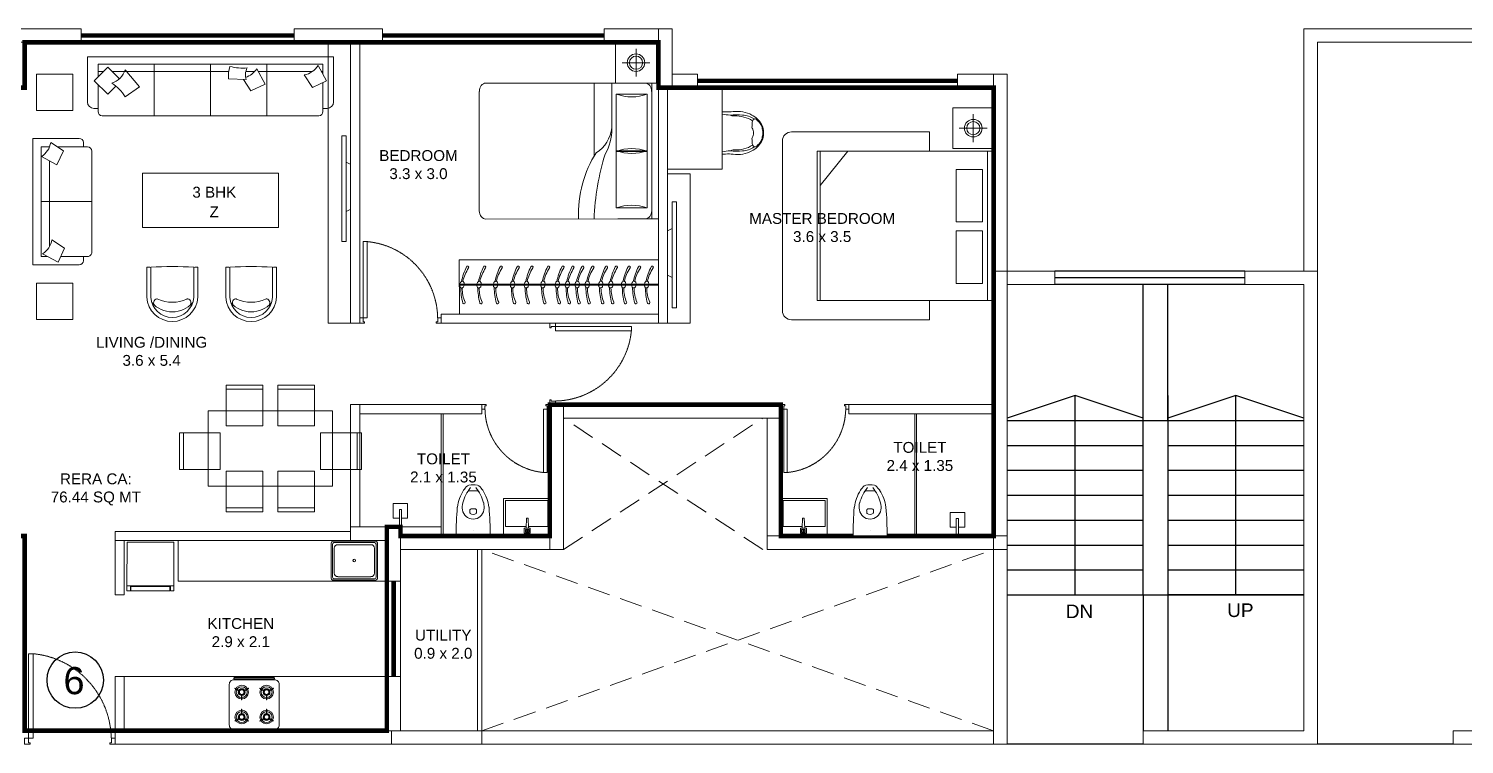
# Model space of a CAD drawing. Header units: inches. Extents: x 27644242 to 29761523, y -859349 to 216979.
# Drawn here: x 29092166 to 29108018, y -396043 to -388142 of the extents above; entities that cross this region are included whole.
import ezdxf

# ---------------------------------------------------------------- set-up
doc = ezdxf.new("R2010")
doc.units = ezdxf.units.IN
doc.header["$MEASUREMENT"] = 0
doc.set_wipeout_variables(frame=1)
for name, pattern in [('DASHED', [0.75, 0.5, -0.25]), ('DASHED2', [0.375, 0.25, -0.125]), ('HIDDEN', [0.375, 0.25, -0.125])]:
    doc.linetypes.add(name, pattern=pattern)
doc.layers.get('Defpoints').update_dxf_attribs({"color": 8})
for name, color, linetype, lineweight in [('AHC-A-DUCT', 14, 'HIDDEN', 5), ('DOOR', 4, 'Continuous', 0), ('ELEVATION', 40, 'Continuous', 13), ('FURN', 250, 'Continuous', 0), ('WALL', 7, 'Continuous', 20), ('WINDOW', 162, 'Continuous', 13)]:
    doc.layers.add(name, color=color, linetype=linetype, lineweight=lineweight)
for name, color, linetype in [('KPA Elevation Line 3', 252, 'Continuous'), ('KPA General Plan Line', 1, 'Continuous'), ('KPA Glass', 152, 'Continuous'), ('KPA Stair Line', 253, 'Continuous'), ('KPA Text', 7, 'Continuous'), ('text', 7, 'Continuous')]:
    doc.layers.add(name, color=color, linetype=linetype)
doc.styles.add('AMITS', font='arial.ttf')
doc.styles.get("Standard").update_dxf_attribs({"font": 'swiss.ttf'})

# ---------------------------------------------------------------- blocks, each defined once
blk = doc.blocks.new('A$C69BC79EC')
for p, q in [((980, 3480), (230, 3230)), ((980, 1280), (980, 3480)), ((1730, 3230), (980, 3480)), ((2755, 3480), (2005, 3230)), ((2755, 1280), (2755, 3480)), ((3505, 3230), (2755, 3480))]:
    blk.add_line(p, q)
at = {"layer": 'KPA Elevation Line 3'}
for p, q in [((1730, 1280), (1730, 3480)), ((2005, 3480), (2005, 1280)), ((1730, 3205), (2005, 3205)), ((1730, 1280), (2005, 1280))]:
    blk.add_line(p, q, dxfattribs=at)
at = {"layer": 'KPA General Plan Line'}
blk.add_line((1730, -370), (230, -370), dxfattribs=at)
at = {"layer": 'KPA Glass', "ltscale": 500}
for p, q in [((2855, 4855), (755, 4855)), ((2855, 4780), (755, 4780)), ((2855, 4705), (755, 4705))]:
    blk.add_line(p, q, dxfattribs=at)
at = {"layer": 'KPA Stair Line', "ltscale": 500}
for p, q in [((1730, 3205), (1730, 4705)), ((2005, 3205), (2005, 4705)), ((1730, 1280), (1730, -220)), ((2005, 1280), (2005, -220))]:
    blk.add_line(p, q, dxfattribs=at)
at = {"layer": 'KPA Stair Line'}
for p, q in [((230, 3205), (1730, 3205)), ((2005, 3205), (3505, 3205)), ((230, 2930), (1730, 2930)), ((2005, 2930), (3505, 2930)), ((230, 2655), (1730, 2655)), ((2005, 2655), (3505, 2655)), ((230, 2380), (1730, 2380)), ((2005, 2380), (3505, 2380)), ((230, 2105), (1730, 2105)), ((2005, 2105), (3505, 2105)), ((230, 1830), (1730, 1830)), ((2005, 1830), (3505, 1830)), ((230, 1555), (1730, 1555)), ((2005, 1555), (3505, 1555)), ((230, 1280), (1730, 1280)), ((3505, 1280), (2005, 1280)), ((2005, 1280), (3505, 1280))]:
    blk.add_line(p, q, dxfattribs=at)
at = {"layer": 'WALL', "ltscale": 500}
for p, q in [((755, 4855), (80, 4855)), ((80, -370), (80, 4855)), ((755, 4705), (755, 4855)), ((2855, 4705), (2855, 4855)), ((3655, 4855), (2855, 4855)), ((3655, 4855), (3655, -370)), ((755, 4705), (230, 4705)), ((230, -370), (230, 4705)), ((3505, 4705), (2855, 4705)), ((3505, 4705), (3505, -220)), ((1730, -220), (3505, -220)), ((1730, -220), (1730, -370)), ((80, -370), (230, -370)), ((1730, -370), (3655, -370))]:
    blk.add_line(p, q, dxfattribs=at)
at = {"layer": 'KPA Text', "extrusion": (-0.021168, 5.594e-15, 0.999776)}
for s, p in [('DN', (-1023, 877, -18)), ('UP', (-1035, 2659, -55))]:
    blk.add_text(s, height=150, rotation=90, dxfattribs=at).set_placement(p)
blk = doc.blocks.new('A$C3D5F2F58')
at = {"color": 0, "linetype": 'ByBlock'}
blk.add_wipeout([(188, 0), (-188, 0), (-185, -125), (-183, -194), (-179, -263), (-176, -302), (-170, -349), (-151, -415), (-144, -433), (-131, -459), (-112, -495), (-106, -504), (-86, -530), (-72, -545), (-64, -553), (-56, -558), (-41, -562), (-23, -564), (3, -565), (30, -563), (47, -561), (56, -558), (74, -543), (101, -511), (135, -451), (158, -392), (171, -340), (179, -260), (185, -136), (187, -46)], dxfattribs=at)
for p, q in [((-188, 0), (188, 0)), ((0, -63), (0, -63)), ((-38, -282), (-36, -255)), ((-24, -298), (24, -298)), ((36, -255), (38, -282)), ((-43, -497), (43, -497))]:
    blk.add_line(p, q, dxfattribs=at)
at = {"color": 0, "linetype": 'ByBlock', "extrusion": (0, 0, -1)}
for centre, major_axis, ratio, start_param, end_param in [((3903, 5), (4088, 164), 0.940247, 3.100232, 3.182953), ((-3903, 5), (-4088, 164), 0.940247, 3.100232, 3.182953), ((87, -319), (147, 147), 1, 3.705861, 4.079165), ((0, -305), (84.4, 84.4), 1, 4.07333, 6.922251), ((-24, -284), (10, 10), 1, 2.356198, 4.018929), ((-27, -256), (6.03, 6.03), 1, 4.01894, 4.852375), ((0, -292), (-38.2, 38.2), 1, 0.139988, 1.430816), ((24, -284), (-10, 10), 1, 2.264265, 3.926995), ((27, -256), (6.03, 6.03), 1, -0.139979, 0.693472), ((-87, -319), (-147, 147), 1, 2.204028, 2.577331), ((276, -258), (321, 321), 1, 3.353441, 3.79389), ((326, -246), (-323, 323), 1, 4.816657, 5.23508), ((-326, -246), (-323, 323), 1, 2.618909, 3.037332), ((-276, -258), (-321, 321), 1, 2.489302, 2.929752), ((119, -350), (193, 193), 1, 3.092098, 3.328462), ((-41, -527), (24.1, 24.1), 1, 2.528301, 3.092099), ((-43, -474), (16.1, 16.1), 1, 2.356198, 3.387836), ((0, -292), (-193, 193), 1, 3.75489, 4.099099), ((43, -474), (16.1, 16.1), 1, 1.324559, 2.356198), ((41, -527), (24.1, 24.1), 1, 1.620298, 2.184095), ((-119, -350), (193, 193), 1, 1.383935, 1.620298)]:
    blk.add_ellipse(centre, major_axis=major_axis, ratio=ratio, start_param=start_param, end_param=end_param, dxfattribs=at)
blk = doc.blocks.new('A$C3E645E75')
at = {"extrusion": (0, 0, -1), "zscale": -0.9999999999999998, "rotation": 179.9999999999989}
blk.add_blockref('A$C3D5F2F58', (0, 0), dxfattribs=at)
blk = doc.blocks.new('A$C700F438C')
at = {"layer": 'FURN', "color": 8, "extrusion": (-6.65399e-08, 5.27913e-08, 1)}
for p, q in [((0.073, 1.5, 0), (1.83, 1.5, 0)), ((1.98, 1.5, 0), (1.53, 1.5, 0)), ((1.98, 1.5, 0), (1.53, 1.5, 0)), ((1.98, 1.5, 0), (1.53, 1.5, 0)), ((1.904, 1.5, 0), (1.904, 0, 0)), ((0, 0.091, 0), (0, 1.409, 0)), ((1.855, 1.378, 0), (1.512, 1.378, 0)), ((1.512, 1.378, 0), (1.512, 0.747, 0)), ((1.855, 0.747, 0), (1.855, 1.378, 0)), ((1.267, 0.799, 0), (1.267, 0, 0)), ((1.512, 0.122, 0), (1.512, 0.754, 0)), ((1.512, 0.754, 0), (1.855, 0.754, 0)), ((1.512, 0.747, 0), (1.855, 0.747, 0)), ((1.855, 0.754, 0), (1.855, 0.122, 0)), ((1.463, 0.503, 0), (1.463, 0, 0)), ((1.83, 0, 0), (0.074, 0, 0)), ((1.855, 0.122, 0), (1.512, 0.122, 0)), ((1.904, 0, 0), (1.98, 0, 0))]:
    blk.add_line(p, q, dxfattribs=at)
at = {"layer": 'FURN', "linetype": 'Continuous', "lineweight": 0, "extrusion": (-6.65399e-08, 5.27913e-08, 1)}
blk.add_line((1.83, 0, 0), (1.917, 0, 0), dxfattribs=at)
at = {"layer": 'FURN', "color": 8, "extrusion": (6.65399e-08, -5.27913e-08, -1)}
for centre, major_axis, ratio, start_param, end_param in [((0.073, 1.409, 0), (0, -0.0914, 0), 0.803207, 1.570796, 3.141593), ((1.959, 1.454, 0), (0, -1.077, 0), 0.803207, 0.880587, 1.613256), ((3.067, 1.603, 0), (0, -2.243, 0), 0.803207, 1.197175, 1.525138), ((1.83, 1.409, 0), (0, -0.0914, 0), 0.803207, 3.141593, 4.712389), ((1.683, 2.11, 0), (0, -0.762, 0), 0.803207, -0.283794, 0.283794), ((0.669, 0.085, 0), (-0.705, -0.615, 0), 0.604617, 2.952061, 3.536756), ((-0.032, 0.19, 0), (-1.467, -0.494, 0), 0.581007, 3.019706, 3.343381), ((1.684, 0.015, 0), (0, -0.762, 0), 0.803207, 2.857799, 3.425387), ((0.074, 0.091, 0), (0, -0.0914, 0), 0.803207, 0, 1.570796), ((1.83, 0.092, 0), (0, -0.0914, 0), 0.803207, -1.570796, 0)]:
    blk.add_ellipse(centre, major_axis=major_axis, ratio=ratio, start_param=start_param, end_param=end_param, dxfattribs=at)
at = {"layer": 'FURN', "color": 8, "extrusion": (-6.65399e-08, 5.27913e-08, 1)}
for centre, start_param, end_param in [((1.683, 1.485, 0), -0.283794, 0.283794), ((1.684, -0.61, 0), 2.857799, 3.425387)]:
    blk.add_ellipse(centre, major_axis=(0, -0.762, 0), ratio=0.803207, start_param=start_param, end_param=end_param, dxfattribs=at)
blk = doc.blocks.new('BEDROOM')
at = {"layer": 'FURN', "linetype": 'Continuous', "extrusion": (-5.00305e-08, -8.66553e-08, 1)}
for p, q in [((1066, 501, 0), (1066, 193, 0)), ((912, 347, 0), (1220, 347, 0))]:
    blk.add_line(p, q, dxfattribs=at)
at = {"layer": 'FURN', "ltscale": 500}
blk.add_line((1315, 122, 0), (1315, -1378, 0), dxfattribs=at)
at = {"layer": 'FURN', "ltscale": 0.05, "extrusion": (-5.00305e-08, -8.66553e-08, 1), "elevation": 0}
blk.add_lwpolyline([(1291, 122), (841, 122), (841, 572), (1291, 572)], close=True, dxfattribs=at)
at = {"layer": 'FURN', "linetype": 'Continuous', "extrusion": (-5.00305e-08, -8.66553e-08, 1)}
for radius in [97, 72.8]:
    blk.add_circle((1066, 347, 0), radius, dxfattribs=at)
at = {"layer": 'FURN', "extrusion": (-3.01072e-07, 1.30707e-07, 1), "xscale": -1000.000000000015, "yscale": 1000.000000000015, "zscale": 1000.000000000007, "rotation": 180.0236273616612}
blk.add_blockref('A$C700F438C', (-665, 121, 0), dxfattribs=at)
blk = doc.blocks.new('hob')
at = {"layer": 'FURN', "extrusion": (2e-16, 7.34249e-08, 1)}
for p, q in [((-747640, 890447), (-747613, 890399)), ((-747636, 890449), (-747608, 890402)), ((-747280, 890449), (-747308, 890402)), ((-747276, 890447), (-747303, 890399)), ((-747640, 890302), (-747613, 890350)), ((-747636, 890300), (-747608, 890347)), ((-747510, 890377), (-747566, 890377)), ((-747510, 890372), (-747566, 890372)), ((-747405, 890377), (-747350, 890377)), ((-747405, 890372), (-747350, 890372)), ((-747280, 890300), (-747308, 890347)), ((-747276, 890302), (-747303, 890350)), ((-747640, 890172), (-747613, 890124)), ((-747636, 890174), (-747608, 890127)), ((-747280, 890174), (-747308, 890127)), ((-747276, 890172), (-747303, 890124)), ((-747640, 890027), (-747613, 890075)), ((-747636, 890025), (-747608, 890072)), ((-747510, 890102), (-747566, 890102)), ((-747510, 890097), (-747566, 890097)), ((-747405, 890102), (-747350, 890102)), ((-747405, 890097), (-747350, 890097)), ((-747280, 890025), (-747308, 890072)), ((-747276, 890027), (-747303, 890075))]:
    blk.add_line(p, q, dxfattribs=at)
at = {"layer": 'FURN', "extrusion": (2e-16, 7.34249e-08, 1), "elevation": 0}
for points in [[(-747233, 889962), (-747683, 889962, -0.414214), (-747733, 890012), (-747733, 890462, -0.414214), (-747683, 890512), (-747233, 890512, -0.414214), (-747183, 890462), (-747183, 890012, -0.414214)], [(-747173, 890462, -0.414214), (-747158, 890447), (-747158, 890027, -0.414214), (-747173, 890012), (-747173, 890027)]]:
    blk.add_lwpolyline(points, format="xyb", close=True, dxfattribs=at)
at = {"layer": 'FURN', "extrusion": (2e-16, 7.34249e-08, 1), "const_width": 20, "elevation": 0}
for points in [[(-747625, 890375, 1), (-747565, 890375, 1)], [(-747290, 890375, 1), (-747350, 890375, 1)], [(-747625, 890100, -1), (-747565, 890100, -1)], [(-747290, 890100, 1), (-747350, 890100, 1)]]:
    blk.add_lwpolyline(points, format="xyb", close=True, dxfattribs=at)
at = {"layer": 'FURN', "extrusion": (2e-16, 7.34249e-08, 1)}
for centre, radius in [((-747595, 890375, 0), 75), ((-747595, 890375, 0), 60), ((-747320, 890375, 0), 75), ((-747320, 890375, 0), 60), ((-747595, 890375, 0), 37.5), ((-747320, 890375, 0), 37.5), ((-747595, 890100, 0), 75), ((-747595, 890100, 0), 60), ((-747595, 890100, 0), 37.5), ((-747320, 890100, 0), 75), ((-747320, 890100, 0), 60), ((-747320, 890100, 0), 37.5)]:
    blk.add_circle(centre, radius, dxfattribs=at)
for centre, start, end in [((-747595, 890375, 0), 118.3146, 121.6854), ((-747320, 890375, 0), 58.3146, 61.6854), ((-747320, 890375, 0), 58.3146, 61.6854), ((-747595, 890375, 0), 238.3146, 241.6854), ((-747595, 890375, 0), 358.3146, 1.6854), ((-747320, 890375, 0), 178.3146, 181.6854), ((-747320, 890375, 0), 298.3146, 301.6854), ((-747595, 890100, 0), 118.3146, 121.6854), ((-747320, 890100, 0), 58.3146, 61.6854), ((-747320, 890100, 0), 58.3146, 61.6854), ((-747595, 890100, 0), 238.3146, 241.6854), ((-747595, 890100, 0), 358.3146, 1.6854), ((-747320, 890100, 0), 178.3146, 181.6854), ((-747320, 890100, 0), 298.3146, 301.6854)]:
    blk.add_arc(centre, 85, start, end, dxfattribs=at)
blk = doc.blocks.new('DOOR_750')
at = {"layer": 'DOOR'}
for points in [[(-70, 50), (-32, 50), (-32, 750), (-70, 750)], [(-750, 50), (-718, 50), (-718, 12), (-705, 12), (-705, 0), (-750, 0)], [(0, 50), (-32, 50), (-32, 12), (-45, 12), (-45, 0), (0, 0)]]:
    blk.add_lwpolyline(points, close=True, dxfattribs=at)
at = {"layer": 'DOOR', "linetype": 'DASHED', "ltscale": 10}
blk.add_arc((-2, 38), 715, 95.4221, 179.0403, dxfattribs=at)
blk = doc.blocks.new('A$C3C731254-flat-1')
at = {"layer": 'FURN'}
for p, q in [((-77430, -2820), (-77431, -2802)), ((-77430, -2802), (-77318, -2797)), ((-77430, -2820), (-77318, -2825))]:
    blk.add_line(p, q, dxfattribs=at)
for points in [[(-77233, -3061), (-77648, -3061), (-77648, -2547), (-77233, -2547)], [(-77263, -2843), (-77263, -2778), (-77318, -2778), (-77318, -2843)], [(-77275, -2831), (-77275, -2791), (-77306, -2791), (-77306, -2831)], [(-77287, -2819), (-77287, -2803), (-77293, -2803), (-77293, -2819)]]:
    blk.add_lwpolyline(points, close=True, dxfattribs=at)
blk.add_lwpolyline([(-77339, -2824), (-77339, -3036), (-77623, -3036), (-77623, -2572), (-77339, -2572), (-77339, -2798)], dxfattribs=at)
blk = doc.blocks.new('A$C3A956F37-flat-1')
at = {"layer": 'FURN'}
blk.add_line((-168, 90), (0, 90), dxfattribs=at)
for points in [[(-97, 67), (-97, 0), (-259, 0), (-259, 161), (-97, 161), (-97, 90)], [(0, 67), (-191, 67), (-191, 90), (-168, 90)]]:
    blk.add_lwpolyline(points, dxfattribs=at)
blk = doc.blocks.new('KITCHEN')
at = {"layer": 'FURN'}
for p, q in [((-135610, 231799, 0), (-135610, 232190, 0)), ((-135596, 231813, 0), (-135596, 232176, 0)), ((-135120, 232209, 0), (-135591, 232209, 0)), ((-135578, 231857, 0), (-135578, 232132, 0)), ((-135134, 232195, 0), (-135577, 232195, 0)), ((-135172, 232171, 0), (-135539, 232171, 0)), ((-135133, 232132, 0), (-135133, 231857, 0)), ((-135115, 231813, 0), (-135115, 232176, 0)), ((-135100, 231799, 0), (-135100, 232190, 0)), ((-135120, 231779, 0), (-135591, 231779, 0)), ((-135134, 231794, 0), (-135577, 231794, 0)), ((-135172, 231818, 0), (-135539, 231818, 0))]:
    blk.add_line(p, q, dxfattribs=at)
blk.add_circle((-135356, 231997, 0), 14.6, dxfattribs=at)
for centre, radius, start, end in [((-135591, 232190, 0), 19.4, 89.9999, 179.9999), ((-135577, 232176, 0), 19.4, 89.9999, 179.9999), ((-135539, 232132, 0), 38.9, 89.9999, 179.9999), ((-135172, 232132, 0), 38.9, 359.9999, 89.9999), ((-135134, 232176, 0), 19.4, 359.9999, 89.9999), ((-135120, 232190, 0), 19.4, 359.9999, 89.9999), ((-135591, 231799, 0), 19.4, 180.0001, 270.0001), ((-135577, 231813, 0), 19.4, 180.0001, 270.0001), ((-135539, 231857, 0), 38.9, 179.9999, 269.9999), ((-135172, 231857, 0), 38.9, 269.9999, 359.9999), ((-135134, 231813, 0), 19.4, 270.0001, 0.0001), ((-135120, 231799, 0), 19.4, 270.0001, 0.0001)]:
    blk.add_arc(centre, radius, start, end, dxfattribs=at)
blk = doc.blocks.new('edddew234')
at = {"layer": 'FURN', "linetype": 'Continuous', "extrusion": (5.00305e-08, 8.66553e-08, 1)}
for p, q in [((1545, 1904, 0), (1237, 1904, 0)), ((1391, 2058, 0), (1391, 1750, 0))]:
    blk.add_line(p, q, dxfattribs=at)
at = {"layer": 'FURN', "ltscale": 0.05, "extrusion": (5.00305e-08, 8.66553e-08, 1)}
for p, q in [((1616, 1650, 0), (-334, 1650, 0)), ((-334, 1650, 0), (-334, 0, 0)), ((6, 1650, 0), (-299, 1271, 0)), ((-299, 1650, 0), (-299, 0, 0)), ((1547, 1650, 0), (1547, 0, 0)), ((1616, 1650, 0), (1616, 0, 0)), ((1616, 0, 0), (-334, 0, 0))]:
    blk.add_line(p, q, dxfattribs=at)
blk.add_lwpolyline([(1166, 1679), (1616, 1679), (1616, 2129), (1166, 2129)], close=True, dxfattribs=at)
at = {"layer": 'FURN', "linetype": 'Continuous', "extrusion": (5.00305e-08, 8.66553e-08, 1)}
for points in [[(1494, 1449), (1203, 1449), (1203, 869), (1494, 869)], [(1494, 190), (1203, 190), (1203, 769), (1494, 769)]]:
    blk.add_lwpolyline(points, close=True, dxfattribs=at)
for radius in [97, 72.8]:
    blk.add_circle((1391, 1904), radius, dxfattribs=at)
blk = doc.blocks.new('TVVVV')
at = {"layer": 'FURN', "ltscale": 1000, "elevation": 0}
blk.add_lwpolyline([(-130, 740), (-82, 740), (-82, -429), (-130, -429)], close=True, dxfattribs=at)
for points in [[(-130, 447), (-179, 422)], [(-130, -96), (-179, -71)]]:
    blk.add_lwpolyline(points, dxfattribs=at)
blk = doc.blocks.new('CHAIR3A')
at = {"linetype": 'ByBlock'}
blk.add_line((-52, -301), (-52, 301), dxfattribs=at)
for points in [[(-52, 301, -0.003941), (-52, 301, 0.024434), (-3, 299, 0.045583), (106, 303, -0.150789), (371, 255, -0.143435), (506, 126, -0.142303), (537, 0, -2.98005)], [(-52, 267, 0.057605), (62, 255, -0.038875), (238, 255, -0.121281), (406, 199, -1.697813)], [(-52, 267, 0.057605), (62, 255, -0.038875), (238, 255, -0.121281), (406, 199, -1.697813)], [(68, 254, 0.173618), (87, 244, 0.0594), (126, 241, -0.149572), (381, 173, 1.755029)], [(68, 254, 0.173618), (87, 244, 0.0594), (126, 241, -0.149572), (381, 173, 1.755029)], [(-52, -301, 0.003941), (-52, -300, -0.024434), (-3, -299, -0.045583), (106, -303, 0.150789), (371, -255, 0.143435), (506, -126, 0.142303), (537, 0, 2.98005)], [(529, 0, 0.08954), (521, 43, -0.106296), (517, 70, 0.127969), (512, 95, 0.046207), (480, 147, 0.087077), (465, 161, -0.116175), (440, 187, 0.417123), (406, 196, 0.303615), (375, 132, -0.099252), (373, 96, 0.17219), (376, 68, -0.081748), (395, 0, 1.609398)], [(529, 0, 0.08954), (521, 43, -0.106296), (517, 70, 0.127969), (512, 95, 0.046207), (480, 147, 0.087077), (465, 161, -0.116175), (440, 187, 0.417123), (406, 196, 0.303615), (375, 132, -0.099252), (373, 96, 0.17219), (376, 68, -0.081748), (395, 0, 1.609398)], [(529, 0, -0.08954), (521, -43, 0.106296), (517, -70, -0.127969), (512, -95, -0.046207), (480, -147, -0.087077), (465, -161, 0.116175), (440, -187, -0.417123), (406, -196, -0.303615), (375, -132, 0.099252), (373, -96, -0.17219), (376, -68, 0.081748), (395, 0, -1.609398)], [(529, 0, -0.08954), (521, -43, 0.106296), (517, -70, -0.127969), (512, -95, -0.046207), (480, -147, -0.087077), (465, -161, 0.116175), (440, -187, -0.417123), (406, -196, -0.303615), (375, -132, 0.099252), (373, -96, -0.17219), (376, -68, 0.081748), (395, 0, -1.609398)], [(-52, -267, -0.057605), (62, -255, 0.038875), (238, -255, 0.121281), (406, -199, 1.697813)], [(-52, -267, -0.057605), (62, -255, 0.038875), (238, -255, 0.121281), (406, -199, 1.697813)], [(68, -254, -0.173618), (87, -244, -0.0594), (126, -241, 0.149572), (381, -173, -1.755029)], [(68, -254, -0.173618), (87, -244, -0.0594), (126, -241, 0.149572), (381, -173, -1.755029)]]:
    blk.add_lwpolyline(points, format="xyb", dxfattribs=at)
blk = doc.blocks.new('09CH600A')
at = {"linetype": 'ByBlock'}
blk.add_wipeout([(-275, 0), (275, 0), (274, -35), (277, -145), (278, -240), (261, -323), (234, -387), (193, -448), (142, -494), (109, -515), (34, -539), (-15, -540), (-54, -535), (-102, -518), (-170, -471), (-211, -424), (-233, -388), (-250, -350), (-273, -270), (-279, -219), (-278, -158), (-273, -96), (-273, -53), (-274, -23), (-275, -1)], dxfattribs=at)
at = {"linetype": 'ByBlock', "xscale": 0.9151414309484192, "yscale": 0.9151414309484192, "zscale": 0.9151414309484192, "rotation": 270.0696394041314}
blk.add_blockref('CHAIR3A', (0, -48), dxfattribs=at)
blk = doc.blocks.new('rffffff')
at = {"layer": 'FURN'}
for p, q in [((146, 519, 0), (-2054, 519, 0)), ((-2054, 519, 0), (-2053, -81, 0)), ((146, 519, 0), (147, -81, 0)), ((146, 251, 0), (-2054, 250, 0)), ((146, 239, 0), (-2054, 238, 0)), ((147, -81, 0), (-2053, -81, 0))]:
    blk.add_line(p, q, dxfattribs=at)
at = {"layer": 'FURN', "extrusion": (9.36485e-09, 6.40542e-09, 1)}
for points in [[(-2028, 206, 0.144333), (-2019, 208, 0.107177), (-2009, 216, 0.077818), (-2003, 227, 0.065016), (-1999, 242, 0.065016), (-2000, 257, 0.077818), (-2004, 269, 0.107177), (-2011, 279, 0.144333), (-2020, 282, 0.144333), (-2029, 280, 0.107177), (-2038, 273, 0.077818), (-2044, 262, 0.065016), (-2048, 247, 0.065016), (-2047, 231, 0.077818), (-2044, 219, 0.107177), (-2036, 210, 0.144333)], [(-1840, 206, 0.144333), (-1831, 208, 0.107177), (-1821, 216, 0.077818), (-1815, 227, 0.065016), (-1811, 242, 0.065016), (-1812, 257, 0.077818), (-1816, 269, 0.107177), (-1823, 279, 0.144333), (-1832, 282, 0.144333), (-1841, 280, 0.107177), (-1850, 273, 0.077818), (-1856, 262, 0.065016), (-1860, 247, 0.065016), (-1859, 231, 0.077818), (-1856, 219, 0.107177), (-1848, 210, 0.144333)], [(-1657, 207, 0.144333), (-1648, 208, 0.107177), (-1639, 216, 0.077818), (-1633, 227, 0.065016), (-1629, 242, 0.065016), (-1630, 257, 0.077818), (-1633, 269, 0.107177), (-1641, 279, 0.144333), (-1649, 282, 0.144333), (-1658, 280, 0.107177), (-1668, 273, 0.077818), (-1674, 262, 0.065016), (-1678, 247, 0.065016), (-1677, 232, 0.077818), (-1673, 219, 0.107177), (-1666, 210, 0.144333)], [(-1469, 207, 0.144333), (-1460, 208, 0.107177), (-1451, 216, 0.077818), (-1444, 227, 0.065016), (-1441, 242, 0.065016), (-1441, 257, 0.077818), (-1445, 269, 0.107177), (-1453, 279, 0.144333), (-1461, 282, 0.144333), (-1470, 281, 0.107177), (-1480, 273, 0.077818), (-1486, 262, 0.065016), (-1489, 247, 0.065016), (-1489, 232, 0.077818), (-1485, 219, 0.107177), (-1477, 210, 0.144333)], [(-1317, 207, 0.144333), (-1308, 208, 0.107177), (-1298, 216, 0.077818), (-1292, 227, 0.065016), (-1289, 242, 0.065016), (-1289, 257, 0.077818), (-1293, 269, 0.107177), (-1301, 279, 0.144333), (-1309, 282, 0.144333), (-1318, 281, 0.107177), (-1327, 273, 0.077818), (-1334, 262, 0.065016), (-1337, 247, 0.065016), (-1337, 232, 0.077818), (-1333, 219, 0.107177), (-1325, 210, 0.144333)], [(-1135, 207, 0.144333), (-1126, 208, 0.107177), (-1116, 216, 0.077818), (-1110, 227, 0.065016), (-1106, 242, 0.065016), (-1107, 257, 0.077818), (-1111, 270, 0.107177), (-1118, 279, 0.144333), (-1127, 282, 0.144333), (-1136, 281, 0.107177), (-1145, 273, 0.077818), (-1151, 262, 0.065016), (-1155, 247, 0.065016), (-1154, 232, 0.077818), (-1151, 220, 0.107177), (-1143, 210, 0.144333)], [(-975, 207, 0.144333), (-966, 208, 0.107177), (-957, 216, 0.077818), (-951, 227, 0.065016), (-947, 242, 0.065016), (-947, 257, 0.077818), (-951, 270, 0.107177), (-959, 279, 0.144333), (-967, 282, 0.144333), (-976, 281, 0.107177), (-986, 273, 0.077818), (-992, 262, 0.065016), (-996, 247, 0.065016), (-995, 232, 0.077818), (-991, 220, 0.107177), (-984, 210, 0.144333)], [(-865, 207, 0.144333), (-856, 209, 0.107177), (-846, 216, 0.077818), (-840, 227, 0.065016), (-836, 242, 0.065016), (-837, 257, 0.077818), (-841, 270, 0.107177), (-848, 279, 0.144333), (-857, 283, 0.144333), (-866, 281, 0.107177), (-875, 273, 0.077818), (-881, 262, 0.065016), (-885, 247, 0.065016), (-885, 232, 0.077818), (-881, 220, 0.107177), (-873, 210, 0.144333)], [(-756, 207, 0.144333), (-747, 209, 0.107177), (-738, 216, 0.077818), (-731, 227, 0.065016), (-728, 242, 0.065016), (-728, 258, 0.077818), (-732, 270, 0.107177), (-740, 279, 0.144333), (-748, 283, 0.144333), (-757, 281, 0.107177), (-766, 273, 0.077818), (-773, 262, 0.065016), (-776, 247, 0.065016), (-776, 232, 0.077818), (-772, 220, 0.107177), (-764, 210, 0.144333)], [(-645, 207, 0.144333), (-636, 209, 0.107177), (-627, 216, 0.077818), (-621, 227, 0.065016), (-617, 242, 0.065016), (-617, 258, 0.077818), (-621, 270, 0.107177), (-629, 279, 0.144333), (-637, 283, 0.144333), (-646, 281, 0.107177), (-656, 273, 0.077818), (-662, 262, 0.065016), (-666, 247, 0.065016), (-665, 232, 0.077818), (-661, 220, 0.107177), (-654, 210, 0.144333)], [(-495, 207, 0.144333), (-486, 209, 0.107177), (-477, 216, 0.077818), (-471, 227, 0.065016), (-467, 242, 0.065016), (-468, 258, 0.077818), (-471, 270, 0.107177), (-479, 279, 0.144333), (-488, 283, 0.144333), (-496, 281, 0.107177), (-506, 273, 0.077818), (-512, 262, 0.065016), (-516, 247, 0.065016), (-515, 232, 0.077818), (-511, 220, 0.107177), (-504, 210, 0.144333)], [(-385, 207, 0.144333), (-376, 209, 0.107177), (-366, 216, 0.077818), (-360, 227, 0.065016), (-357, 242, 0.065016), (-357, 258, 0.077818), (-361, 270, 0.107177), (-369, 279, 0.144333), (-377, 283, 0.144333), (-386, 281, 0.107177), (-395, 273, 0.077818), (-402, 262, 0.065016), (-405, 247, 0.065016), (-405, 232, 0.077818), (-401, 220, 0.107177), (-393, 210, 0.144333)], [(-244, 207, 0.144333), (-235, 209, 0.107177), (-226, 216, 0.077818), (-219, 227, 0.065016), (-216, 242, 0.065016), (-216, 258, 0.077818), (-220, 270, 0.107177), (-228, 279, 0.144333), (-236, 283, 0.144333), (-245, 281, 0.107177), (-254, 273, 0.077818), (-261, 262, 0.065016), (-264, 247, 0.065016), (-264, 232, 0.077818), (-260, 220, 0.107177), (-252, 210, 0.144333)], [(-130, 207, 0.144333), (-121, 209, 0.107177), (-112, 216, 0.077818), (-106, 227, 0.065016), (-102, 242, 0.065016), (-102, 258, 0.077818), (-106, 270, 0.107177), (-114, 279, 0.144333), (-122, 283, 0.144333), (-131, 281, 0.107177), (-141, 273, 0.077818), (-147, 262, 0.065016), (-151, 247, 0.065016), (-150, 232, 0.077818), (-146, 220, 0.107177), (-139, 210, 0.144333)], [(11, 207, 0.144333), (20, 209, 0.107177), (29, 216, 0.077818), (35, 227, 0.065016), (39, 242, 0.065016), (38, 258, 0.077818), (35, 270, 0.107177), (27, 279, 0.144333), (18, 283, 0.144333), (10, 281, 0.107177), (0, 273, 0.077818), (-6, 262, 0.065016), (-10, 247, 0.065016), (-9, 232, 0.077818), (-5, 220, 0.107177), (2, 210, 0.144333)]]:
    blk.add_lwpolyline(points, format="xyb", close=True, dxfattribs=at)
for points in [[(-2038, 211, 0.057952), (-2015, 41, 1.08017), (-1990, 49, -0.102886), (-2022, 207, -0.821198)], [(-1850, 212, 0.057952), (-1827, 41, 1.08017), (-1802, 49, -0.102886), (-1834, 207, -0.821198)], [(-1668, 212, 0.057952), (-1644, 41, 1.08017), (-1619, 50, -0.102886), (-1651, 207, -0.821198)], [(-1479, 212, 0.057952), (-1456, 41, 1.08017), (-1431, 50, -0.102886), (-1463, 207, -0.821198)], [(-1327, 212, 0.057952), (-1304, 41, 1.08017), (-1279, 50, -0.102886), (-1311, 207, -0.821198)], [(-1145, 212, 0.057952), (-1122, 41, 1.08017), (-1097, 50, -0.102886), (-1129, 207, -0.821198)], [(-985, 212, 0.057952), (-962, 41, 1.08017), (-937, 50, -0.102886), (-969, 207, -0.821198)], [(-875, 212, 0.057952), (-852, 41, 1.08017), (-827, 50, -0.102886), (-859, 207, -0.821198)], [(-766, 212, 0.057952), (-743, 41, 1.08017), (-718, 50, -0.102886), (-750, 207, -0.821198)], [(-656, 212, 0.057952), (-632, 41, 1.08017), (-607, 50, -0.102886), (-639, 207, -0.821198)], [(-506, 212, 0.057952), (-482, 41, 1.08017), (-457, 50, -0.102886), (-489, 207, -0.821198)], [(-395, 212, 0.057952), (-372, 41, 1.08017), (-347, 50, -0.102886), (-379, 207, -0.821198)], [(-254, 212, 0.057952), (-231, 41, 1.08017), (-206, 50, -0.102886), (-238, 207, -0.821198)], [(-141, 212, 0.057952), (-117, 41, 1.08017), (-92, 50, -0.102886), (-124, 207, -0.821198)], [(0, 212, 0.057952), (24, 41, 1.08017), (49, 50, -0.102886), (17, 207, -0.821198)]]:
    blk.add_lwpolyline(points, format="xyb", dxfattribs=at)
for centre, radius, start, end in [((-1304, 113, 0), 745, 153.8497, 167.1166), ((-1627, 202, 0), 395, 145.0214, 168.5184), ((-1962, 436, 0), 13.2, 325.0212, 153.8495), ((-1116, 113, 0), 745, 153.8497, 167.1166), ((-1439, 202, 0), 395, 145.0214, 168.5184), ((-1774, 436, 0), 13.2, 325.0212, 153.8495), ((-934, 113, 0), 745, 153.8497, 167.1166), ((-1257, 202, 0), 395, 145.0214, 168.5184), ((-1591, 436, 0), 13.2, 325.0212, 153.8495), ((-746, 113, 0), 745, 153.8497, 167.1166), ((-1069, 202, 0), 395, 145.0214, 168.5184), ((-1403, 436, 0), 13.2, 325.0212, 153.8495), ((-594, 113, 0), 745, 153.8497, 167.1166), ((-917, 202, 0), 395, 145.0214, 168.5184), ((-1251, 436, 0), 13.2, 325.0212, 153.8495), ((-411, 113, 0), 745, 153.8497, 167.1166), ((-734, 202, 0), 395, 145.0214, 168.5184), ((-1069, 436, 0), 13.2, 325.0212, 153.8495), ((-252, 113, 0), 745, 153.8497, 167.1166), ((-575, 202, 0), 395, 145.0214, 168.5184), ((-909, 436, 0), 13.2, 325.0212, 153.8495), ((-141, 113, 0), 745, 153.8497, 167.1166), ((-464, 202, 0), 395, 145.0214, 168.5184), ((-799, 436, 0), 13.2, 325.0212, 153.8495), ((-33, 113, 0), 745, 153.8497, 167.1166), ((-356, 202, 0), 395, 145.0214, 168.5184), ((-690, 436, 0), 13.2, 325.0212, 153.8495), ((78, 113, 0), 745, 153.8497, 167.1166), ((-245, 202, 0), 395, 145.0214, 168.5184), ((-579, 436, 0), 13.2, 325.0212, 153.8495), ((228, 113, 0), 745, 153.8497, 167.1166), ((-95, 202, 0), 395, 145.0214, 168.5184), ((-429, 436, 0), 13.2, 325.0212, 153.8495), ((338, 113, 0), 745, 153.8497, 167.1166), ((15, 202, 0), 395, 145.0214, 168.5184), ((-319, 436, 0), 13.2, 325.0212, 153.8495), ((479, 113, 0), 745, 153.8497, 167.1166), ((156, 202, 0), 395, 145.0214, 168.5184), ((-178, 436, 0), 13.2, 325.0212, 153.8495), ((593, 113, 0), 745, 153.8497, 167.1166), ((270, 202, 0), 395, 145.0214, 168.5184), ((-64, 436, 0), 13.2, 325.0212, 153.8495), ((734, 113, 0), 745, 153.8497, 167.1166), ((411, 202, 0), 395, 145.0214, 168.5184), ((77, 436, 0), 13.2, 325.0212, 153.8495)]:
    blk.add_arc(centre, radius, start, end, dxfattribs=at)
blk = doc.blocks.new('FRDG')
at = {"layer": 'FURN', "color": 8, "lineweight": 0, "extrusion": (3.3432e-08, -6.87431e-09, 1), "elevation": 0}
for points in [[(9345.998, -728.492), (9346.508, -728.492), (9346.508, -727.946), (9345.998, -727.946)], [(9346.508, -727.946), (9346.566, -727.946), (9346.566, -727.986), (9346.508, -727.986)], [(9346.514, -727.992), (9346.566, -727.992), (9346.566, -728.444), (9346.514, -728.444)], [(9346.508, -728.452), (9346.566, -728.452), (9346.566, -728.492), (9346.508, -728.492)]]:
    blk.add_lwpolyline(points, close=True, dxfattribs=at)
blk = doc.blocks.new('DINING TBALE')
at = {"layer": 'FURN'}
for p, q in [((552, 1665, 0), (552, 1710, 0)), ((552, 1710, 0), (957, 1710, 0)), ((552, 1665, 0), (552, 1710, 0)), ((957, 1665, 0), (552, 1665, 0)), ((552, 1665, 0), (552, 1260, 0)), ((957, 1665, 0), (552, 1665, 0)), ((957, 1710, 0), (957, 1665, 0)), ((957, 1260, 0), (957, 1665, 0)), ((1123, 1710, 0), (1123, 1665, 0)), ((1528, 1710, 0), (1123, 1710, 0)), ((1123, 1260, 0), (1123, 1665, 0)), ((1123, 1665, 0), (1528, 1665, 0)), ((1123, 1665, 0), (1528, 1665, 0)), ((1528, 1665, 0), (1528, 1710, 0)), ((1528, 1665, 0), (1528, 1710, 0)), ((1528, 1665, 0), (1528, 1260, 0)), ((1726, 1426, 0), (354, 1426, 0)), ((354, 1426, 0), (354, 594, 0)), ((1726, 1426, 0), (1726, 594, 0)), ((35, 1184, 0), (80, 1184, 0)), ((35, 779, 0), (35, 1184, 0)), ((485, 1184, 0), (80, 1184, 0)), ((80, 1184, 0), (80, 779, 0)), ((80, 1184, 0), (80, 779, 0)), ((485, 779, 0), (485, 1184, 0)), ((552, 1260, 0), (957, 1260, 0)), ((1528, 1260, 0), (1123, 1260, 0)), ((1595, 1184, 0), (2000, 1184, 0)), ((1595, 779, 0), (1595, 1184, 0)), ((2045, 1184, 0), (2000, 1184, 0)), ((2000, 1184, 0), (2000, 779, 0)), ((2000, 1184, 0), (2000, 779, 0)), ((2045, 779, 0), (2045, 1184, 0)), ((80, 779, 0), (35, 779, 0)), ((80, 779, 0), (35, 779, 0)), ((80, 779, 0), (485, 779, 0)), ((552, 761, 0), (957, 761, 0)), ((552, 761, 0), (552, 356, 0)), ((957, 761, 0), (957, 356, 0)), ((1123, 761, 0), (1123, 356, 0)), ((1528, 761, 0), (1123, 761, 0)), ((1528, 761, 0), (1528, 356, 0)), ((2000, 779, 0), (1595, 779, 0)), ((2000, 779, 0), (2045, 779, 0)), ((2000, 779, 0), (2045, 779, 0)), ((354, 594, 0), (1726, 594, 0)), ((552, 356, 0), (552, 311, 0)), ((552, 356, 0), (552, 311, 0)), ((957, 356, 0), (552, 356, 0)), ((957, 356, 0), (552, 356, 0)), ((957, 311, 0), (957, 356, 0)), ((1123, 311, 0), (1123, 356, 0)), ((1123, 356, 0), (1528, 356, 0)), ((1123, 356, 0), (1528, 356, 0)), ((1528, 356, 0), (1528, 311, 0)), ((1528, 356, 0), (1528, 311, 0)), ((552, 311, 0), (957, 311, 0)), ((1528, 311, 0), (1123, 311, 0))]:
    blk.add_line(p, q, dxfattribs=at)
blk = doc.blocks.new('cha-1')
at = {"color": 0, "linetype": 'ByBlock'}
for points in [[(375, 10), (375, 453, 0.950858), (-375, 453), (-375, 10)], [(315, 11), (315, 452, 0.946504), (-315, 452), (-315, 11)]]:
    blk.add_lwpolyline(points, format="xyb", dxfattribs=at)
for centre, radius, start, end in [((0, 263), 405, 42.4573, 137.5427), ((-217, 533), 58.2, 126.2045, 258.1486), ((-224, 501), 25, 258.1486, 294.8492), ((0, 17), 508, 65.1508, 114.8492), ((224, 501), 25, 245.1508, 281.8514), ((217, 533), 58.2, 281.8514, 53.7955), ((-347, 125), 118, 256.2867, 285.6904), ((0, 4466), 4466, 265.9551, 274.0449), ((347, 125), 118, 254.3096, 283.7133)]:
    blk.add_arc(centre, radius, start, end, dxfattribs=at)
blk = doc.blocks.new('sofa-12')
at = {"color": 0, "linetype": 'ByBlock'}
for p, q in [((0.175, 0.7), (2.742, 0.7)), ((0.792, 0.7), (0.792, 0.087)), ((1.458, 0.7), (1.458, 0.087)), ((2.125, 0.7), (2.125, 0.087)), ((0, 0), (0, 0.537)), ((0.075, 0.612), (0.125, 0.612)), ((0.125, 0.612), (0.125, 0.65)), ((0.125, 0.612), (0.125, 0.327)), ((2.792, 0.65), (2.792, 0.612)), ((2.792, 0.612), (2.842, 0.612)), ((2.792, 0.306), (2.792, 0.612)), ((2.917, 0.537), (2.917, 0)), ((0.241, 0.442), (0.081, 0.283)), ((0.335, 0.347), (0.241, 0.442)), ((0.618, 0.356), (0.447, 0.473)), ((0.447, 0.154), (0.618, 0.356)), ((1.849, 0.268), (1.937, 0.402)), ((1.937, 0.402), (2.105, 0.325)), ((2.568, 0.214), (2.667, 0.364)), ((2.667, 0.364), (2.834, 0.286)), ((0.081, 0.283), (0.241, 0.124)), ((0.125, 0.24), (0.125, 0.087)), ((0.19, 0.175), (0.125, 0.175)), ((0.241, 0.124), (0.378, 0.261)), ((1.674, 0.175), (0.291, 0.175)), ((1.671, 0.261), (1.882, 0.27)), ((1.98, 0.175), (1.877, 0.175)), ((2.105, 0.325), (2.006, 0.141)), ((2.665, 0.175), (2.024, 0.175)), ((2.834, 0.286), (2.736, 0.102)), ((2.792, 0.175), (2.775, 0.175)), ((2.792, 0.087), (2.792, 0.206)), ((2.917, 0), (0, 0)), ((0.125, 0.087), (2.792, 0.087))]:
    blk.add_line(p, q, dxfattribs=at)
for centre, radius, start, end in [((0.175, 0.65), 0.05, 90, 180), ((2.742, 0.65), 0.05, 0, 90), ((0.075, 0.537), 0.075, 90, 180), ((2.842, 0.537), 0.075, 0, 90), ((0.025, 0.736), 0.497, 301.9301, 328.0699), ((0.211, 0.077), 0.248, 18.0785, 71.9215), ((2.044, 0.231), 0.374, 175.4155, 198.0697), ((2.038, 0.215), 0.166, 160.8325, 209.9235), ((1.796, 0.008), 0.249, 32.3301, 71.5057), ((2.526, -0.031), 0.249, 32.3301, 80.157), ((1.845, -0.512), 0.646, 85.599, 104.0402)]:
    blk.add_arc(centre, radius, start, end, dxfattribs=at)
blk = doc.blocks.new('sofa-14')
at = {"color": 0, "linetype": 'ByBlock'}
for p, q in [((1.35, 0.7), (0.15, 0.7)), ((0.75, 0.1), (0.75, 0.7)), ((0, 0.55), (0, 0)), ((0.1, 0.6), (0.05, 0.6)), ((0.1, 0.65), (0.1, 0.292)), ((1.4, 0.332), (1.4, 0.65)), ((1.45, 0.6), (1.4, 0.6)), ((1.5, 0), (1.5, 0.55)), ((0.049, 0.214), (0.147, 0.364)), ((0.147, 0.364), (0.315, 0.286)), ((1.201, 0.228), (1.3, 0.378)), ((1.3, 0.378), (1.468, 0.301)), ((0.1, 0.199), (0.1, 0.1)), ((0.315, 0.286), (0.216, 0.102)), ((0.268, 0.2), (1.28, 0.2)), ((1.468, 0.301), (1.369, 0.116)), ((1.4, 0.1), (1.4, 0.174)), ((0, 0), (1.5, 0)), ((0.1, 0.1), (1.4, 0.1))]:
    blk.add_line(p, q, dxfattribs=at)
for centre, radius, start, end in [((0.15, 0.65), 0.05, 90, 180), ((1.35, 0.65), 0.05, 360, 90), ((0.05, 0.55), 0.05, 90, 180), ((1.45, 0.55), 0.05, 0, 90), ((0.006, -0.031), 0.249, 32.3301, 80.157), ((1.159, -0.017), 0.249, 32.3301, 80.157)]:
    blk.add_arc(centre, radius, start, end, dxfattribs=at)

msp = doc.modelspace()

# ---------------------------------------------------------------- linework, layer by layer
at = {"layer": 'AHC-A-DUCT', "linetype": 'DASHED2', "ltscale": 1000}
for p, q in [((29098071, -393892.7), (29100271.6, -392442.5)), ((29100271.6, -393892.7), (29098071, -392442.7)), ((29097171.2, -395892.7), (29102821, -393892.7)), ((29102821, -395892.8), (29097171.2, -393892.7))]:
    msp.add_line(p, q, dxfattribs=at)
at = {"layer": 'ELEVATION', "ltscale": 500}
for p, q in [((29096271.2, -393642.7), (29096721.2, -393642.7)), ((29097171.2, -393892.7), (29097171.2, -395892.7))]:
    msp.add_line(p, q, dxfattribs=at)
msp.add_lwpolyline([(29096271.2, -393892.7), (29096271.2, -393892.7), (29097121.2, -393892.7), (29097121.2, -395892.7), (29096271.2, -395892.7), (29096271.2, -393892.7)], dxfattribs=at)
at = {"layer": 'FURN', "ltscale": 500}
for p, q in [((29096721.2, -392392.7), (29096721.2, -393742.8)), ((29096741.2, -392392.7), (29096741.2, -393742.8)), ((29101950.8, -392392.8, 0), (29101950.8, -393742.9, 0)), ((29101970.8, -392392.8, 0), (29101970.8, -393742.9, 0)), ((29093817, -394242.7), (29093817, -393792.8)), ((29093817, -394242.7), (29096121.2, -394242.7)), ((29093221, -395292.7), (29096121.2, -395292.7))]:
    msp.add_line(p, q, dxfattribs=at)
for points in [[(29095721, -388292.7), (29095471, -388292.7), (29095471, -391392.7), (29095721, -391392.7)], [(29099821.9, -389693.3), (29099221, -389693.3), (29099221, -388792.9), (29099821.9, -388792.9)], [(29099221, -389743.3), (29099471, -389743.3), (29099471, -391392.7), (29099221, -391392.7)]]:
    msp.add_lwpolyline(points, close=True, dxfattribs=at)
at = {"layer": 'FURN', "ltscale": 500, "elevation": 0}
for points in [[(29092251.3, -388645.9), (29092251.3, -389045.9), (29092651.3, -389045.9), (29092651.3, -388645.9)], [(29092251.3, -390953.2), (29092251.3, -391353.2), (29092651.3, -391353.2), (29092651.3, -390953.2)]]:
    msp.add_lwpolyline(points, close=True, dxfattribs=at)
at = {"layer": 'FURN', "ltscale": 1000, "elevation": 0}
msp.add_lwpolyline([(29102111.3, -389494), (29102111.3, -389282), (29100589.2, -389282, 0.4142136), (29100489.2, -389382), (29100489.2, -391255.8, 0.4142136), (29100589.2, -391355.8), (29102111.3, -391355.8), (29102111.3, -391144)], format="xyb", dxfattribs=at)
at = {"layer": 'FURN', "ltscale": 1000}
msp.add_lwpolyline([(29094923.1, -390337.2), (29094923.1, -389737.2), (29093423.1, -389737.2), (29093423.1, -390337.2)], close=True, dxfattribs=at)
at = {"layer": 'KPA General Plan Line'}
msp.add_line((29107896, -396042.9), (29106396, -396042.9), dxfattribs=at)
at = {"layer": 'text', "color": 1, "ltscale": 500}
msp.add_circle((29092679.5, -395334.5), 311.4, dxfattribs=at)
at = {"layer": 'WALL', "color": 7, "ltscale": 500}
msp.add_line((29102421, -388642.6), (29102421, -388792.6), dxfattribs=at)
at = {"layer": 'WALL', "ltscale": 500}
for p, q in [((29099121, -388793), (29099121, -391392.7)), ((29099221, -391392.7), (29099221, -388793)), ((29099121, -391392.7), (29099221, -391392.7)), ((29097921.2, -392292.7), (29098021.2, -392292.7)), ((29100470.8, -393742.7), (29100470.8, -392292.7, 0)), ((29100320.8, -393742.7), (29100320.8, -392442.7)), ((29096121.2, -394242.7), (29096271.2, -394242.7)), ((29093221, -394392.7), (29093121, -394392.7)), ((29093221, -395292.7), (29093121, -395292.7)), ((29096121.2, -395292.7), (29096121.2, -395892.7)), ((29096121.2, -395292.7), (29096271.2, -395292.7)), ((29096271.2, -395292.7), (29096271.2, -395892.7)), ((29107896, -396042.9), (29107896, -395892.9))]:
    msp.add_line(p, q, dxfattribs=at)
at = {"layer": 'WALL', "color": 7, "ltscale": 500}
for points in [[(29091971, -388142.7), (29091971.1, -388292.7), (29092746, -388292.7), (29092746, -388142.7)], [(29095096, -388142.7), (29095096, -388292.7), (29096071, -388292.7), (29096071, -388142.7)], [(29098521, -388142.4), (29098521, -388292.4), (29099121, -388292.4), (29099121, -388142.4)], [(29099271, -388142.4), (29099121, -388142.4), (29099121, -388793), (29099271, -388793)], [(29102971, -388642.5), (29102821, -388642.5), (29102821, -393742.7), (29102971, -393742.7)], [(29093121, -393692.7), (29093121, -393792.7), (29095721, -393792.7), (29095721, -393692.7)]]:
    msp.add_lwpolyline(points, close=True, dxfattribs=at)
at = {"layer": 'WALL', "ltscale": 500}
for points in [[(29106246, -390817.9), (29106246, -388142.7), (29118446, -388142.7), (29118446, -396042.7), (29107896, -396042.9)], [(29106396, -390817.9), (29106396, -388292.7), (29118296, -388292.7), (29118296, -395892.7), (29107896, -395892.9)], [(29093221, -394392.7), (29093221, -393792.7), (29093121, -393792.7), (29093121, -394392.7)], [(29093121, -395292.7), (29093121, -395892.7), (29093221, -395892.7), (29093221, -395292.7)]]:
    msp.add_lwpolyline(points, dxfattribs=at)
for points in [[(29095721, -391392.7), (29095821, -391392.7), (29095821, -388292.8), (29095721, -388292.8)], [(29096721, -391292.7), (29096721, -391392.7), (29099121, -391392.7), (29099121, -391292.7)], [(29095721, -393642.7), (29095821, -393642.7), (29095821, -392292.7), (29095721, -392292.7)], [(29097171.2, -392292.7), (29097171.2, -392392.7), (29095821, -392392.7), (29095821, -392292.7)], [(29097921, -393892.7), (29098071, -393892.7), (29098071, -392292.7), (29097921, -392292.7)], [(29098071, -392292.7), (29098071, -392442.7), (29100470.8, -392442.7), (29100470.8, -392292.7)], [(29095721, -393642.7), (29096121.2, -393642.7), (29096121.2, -393792.7), (29095721, -393792.7)], [(29096121.2, -394242.7), (29096271.2, -394242.7), (29096271.2, -393642.7), (29096121.2, -393642.7)], [(29102970.9, -393742.7), (29100320.8, -393742.7), (29100320.8, -393892.7), (29102970.9, -393892.7)], [(29093121, -396042.7), (29097171.2, -396042.7), (29097171.2, -395892.7), (29093121, -395892.7)], [(29096171.3, -396042.7), (29102821, -396042.7), (29102821, -395892.8), (29096171.3, -395892.8)]]:
    msp.add_lwpolyline(points, close=True, dxfattribs=at)
at = {"layer": 'WALL', "color": 7, "ltscale": 500}
for points in [[(29099549.3, -388642.9), (29099271, -388642.9), (29099271, -388792.9), (29099549.4, -388792.9), (29099549.3, -388642.9)], [(29102421, -388792.6), (29102821, -388792.5), (29102821, -388642.5), (29102421, -388642.6)]]:
    msp.add_lwpolyline(points, dxfattribs=at)
at = {"layer": 'WALL', "ltscale": 500, "elevation": 0}
msp.add_lwpolyline([(29102821.1, -392292.7), (29102821.1, -392392.7), (29101220.8, -392392.8), (29101220.8, -392292.8)], close=True, dxfattribs=at)
at = {"layer": 'WINDOW', "ltscale": 500, "const_width": 50}
for points in [[(29095096, -388217.7), (29092746, -388217.7)], [(29098521, -388217.4), (29096071, -388217.4)], [(29102421, -388717.6), (29099549.3, -388717.9)], [(29096196.2, -395292.7), (29096196.2, -394242.7)]]:
    msp.add_lwpolyline(points, dxfattribs=at)

# ---------------------------------------------------------------- block references
at = {"ltscale": 500, "rotation": 359.9999999999999}
msp.add_blockref('A$C69BC79EC', (29102741, -395672.9), dxfattribs=at)
at = {"xscale": -1}
for name, p, rotation in [('A$C3A956F37-flat-1', (29096349.9, -393642.7), 90.00000000000867), ('A$C3C731254-flat-1', (29094860.6, -470976), 90.00000000000873)]:
    msp.add_blockref(name, p, dxfattribs=dict(at, rotation=rotation))
at = {"rotation": 269.9999999999912}
for name, p in [('A$C3C731254-flat-1', (29103531.4, -470976, 0)), ('A$C3A956F37-flat-1', (29102342.1, -393742.7))]:
    msp.add_blockref(name, p, dxfattribs=at)
at = {"layer": 'DOOR'}
for p, xscale, yscale, zscale in [((29095821, -391392.7), -1.200000000020023, 1.200000000020023, 1.200000000020023), ((29092121, -396042.7), -1.333333977559269, 1.333333977559269, 1.333333977559269)]:
    msp.add_blockref('DOOR_750', p, dxfattribs=dict(at, xscale=xscale, yscale=yscale, zscale=zscale))
at = {"layer": 'DOOR', "xscale": -1.200000000020023, "yscale": 1.200000000020023, "zscale": 1.200000000020023, "rotation": 269.9999999999996}
msp.add_blockref('DOOR_750', (29097921.2, -391392.7), dxfattribs=at)
at = {"layer": 'DOOR', "xscale": -1, "rotation": 180}
msp.add_blockref('DOOR_750', (29097921.2, -392292.7), dxfattribs=at)
at = {"layer": 'DOOR', "rotation": 180}
msp.add_blockref('DOOR_750', (29100470.8, -392292.7, 0), dxfattribs=at)
at = {"layer": 'FURN', "ltscale": 500}
for name, p in [('BEDROOM', (29097806.3, -388864.5, 0)), ('edddew234', (29101205.1, -391144, 0)), ('rffffff', (29098974.4, -391212.1, 0))]:
    msp.add_blockref(name, p, dxfattribs=at)
at = {"layer": 'FURN', "ltscale": 1000, "yscale": 931.2742623500526, "zscale": 931.2742623500526}
for name, p, xscale, rotation in [('sofa-12', (29092815, -388452.7), -931.2742623500526, 180), ('sofa-14', (29092210.4, -389353.1), 931.2742623500526, 270.0000000000001)]:
    msp.add_blockref(name, p, dxfattribs=dict(at, xscale=xscale, rotation=rotation))
at = {"layer": 'FURN', "ltscale": 1000, "xscale": -1}
for name, p in [('TVVVV', (29095542.3, -390064.5, 0)), ('DINING TBALE', (29095874.7, -393787, -0.3))]:
    msp.add_blockref(name, p, dxfattribs=at)
at = {"layer": 'FURN', "ltscale": 1000}
msp.add_blockref('TVVVV', (29099399.7, -390794.2, 0), dxfattribs=at)
at = {"layer": 'FURN'}
for name, p, rotation in [('A$C3E645E75', (29097074, -393742.7), 359.9997802697439), ('hob', (29984892.8, 351853.1, 0), 90.00000000000854)]:
    msp.add_blockref(name, p, dxfattribs=dict(at, rotation=rotation))
at = {"layer": 'FURN', "extrusion": (6.40542e-09, 9.36485e-09, 1), "xscale": -950.0000000000178, "yscale": 950.0000000000116, "zscale": 950.0000000000108, "rotation": 89.97491652646762}
msp.add_blockref('FRDG', (28405589.7, 8485189.8, 0.3), dxfattribs=at)
at = {"layer": 'FURN'}
msp.add_blockref('KITCHEN', (29231117.4, -626010.3, 0), dxfattribs=at)

# ---------------------------------------------------------------- texts
at = {"layer": 'text', "ltscale": 100, "char_height": 120, "width": 1715.235, "style": 'AMITS'}
for s, insert, attachment_point in [('\\pxqc;BEDROOM\\P3.3 x 3.0', (29095612.2, -389482.7), 1), ('\\pxqc;MASTER BEDROOM\\P3.6 x 3.5', (29100070.1, -390177.4), 1), ('\\pxqc;LIVING /DINING\\P3.6 x 5.4', (29092665.4, -391866.1), 7), ('\\pxqc;TOILET\\P2.4 x 1.35', (29102864.3, -392705), 3), ('\\pxqc;RERA CA: \\P76.44 SQ MT', (29092050, -393405.2), 7), ('\\pxqc;KITCHEN\\P2.9 x 2.1', (29093650.4, -394971.4), 7), ('\\pxqc;UTILITY\\P0.9 x 2.0', (29095885.9, -395099.9), 7)]:
    msp.add_mtext(s, dxfattribs=dict(at, insert=insert, attachment_point=attachment_point))
at = {"layer": 'text', "color": 1, "ltscale": 100, "style": 'AMITS'}
for s, insert, char_height, width, attachment_point in [('\\pxqc;3 BHK', (29095072.8, -389887.5), 120, 1715.235, 3), ('\\pxqc;Z', (29095072.8, -390103.7), 120, 1715.235, 3), ('\\pxqc;6', (29092293.6, -395190), 300, 744.906, 1)]:
    msp.add_mtext(s, dxfattribs=dict(at, insert=insert, char_height=char_height, width=width, attachment_point=attachment_point))

# ---------------------------------------------------------------- next in the draw order: linework, layer by layer
at = {"layer": 'Defpoints', "ltscale": 500}
msp.add_lwpolyline([(29096121.2, -395892.7, 50, 50, 0), (29096121.2, -393642.7, 50, 50, 0), (29096271.2, -393642.7, 50, 50, 0), (29096271.2, -393742.7, 50, 50, 0), (29097921, -393742.7, 50, 50, 0), (29097921, -392292.7, 50, 50, 0), (29100470.8, -392292.7, 50, 50, 0), (29100470.8, -393742.7, 50, 50, 0), (29102821.2, -393742.7, 50, 50, 0), (29102820.8, -388792.9, 50, 50, 0), (29099121, -388792.9, 50, 50, 0), (29099121, -388292.4, 50, 50, 0), (29096171, -388292.7, 50, 50, 0), (29096171, -388292.8, 50, 50, 0), (29092120.9, -388292.6, 50, 50, 0), (29092120.9, -388792.8, 50, 50, 0), (29088720.8, -388792.7, 50, 50, 0), (29088720.8, -392292.6, 50, 50, 0), (29089921.3, -392292.7, 50, 50, 0), (29089921.3, -393742.7, 50, 50, 0), (29092121, -393742.7, 50, 50, 0), (29092121, -395892.7, 50, 50, 0), (29096121.2, -395892.7, 50, 50, 0)], format="xyseb", dxfattribs=at)
at = {"layer": 'WALL', "color": 7, "ltscale": 500}
msp.add_lwpolyline([(29096271.2, -393892.7), (29097921, -393892.7), (29097921, -393742.7), (29096271.2, -393742.7)], dxfattribs=at)

# ---------------------------------------------------------------- next in the draw order: texts
at = {"layer": 'text', "ltscale": 100, "insert": (29097603.4, -392833.2), "char_height": 120, "width": 1715.235, "attachment_point": 3, "rotation": 359.89577, "style": 'AMITS'}
msp.add_mtext('\\pxqc;TOILET\\P2.1 x 1.35', dxfattribs=at)

# ---------------------------------------------------------------- next in the draw order: block references
at = {"layer": 'FURN', "ltscale": 500, "extrusion": (3.36806e-11, -4.27313e-09, 1), "xscale": 0.8499999999999999, "yscale": 0.8499999999999999, "zscale": 0.8500000000000002, "rotation": 89.93036059296709}
msp.add_blockref('09CH600A', (29099821.9, -389293.4, 0), dxfattribs=at)
at = {"layer": 'FURN', "ltscale": 1000, "xscale": 0.7494972036074088, "yscale": 0.7494972036074088, "zscale": 0.7494972036074088, "rotation": 180}
for p in [(29093751.7, -390768.5), (29094621.9, -390768.5)]:
    msp.add_blockref('cha-1', p, dxfattribs=at)
at = {"layer": 'FURN', "xscale": -1, "rotation": 0.0002197302559917908}
msp.add_blockref('A$C3E645E75', (29101457.1, -393742.8, 0), dxfattribs=at)

doc.saveas('drawing.dxf')
